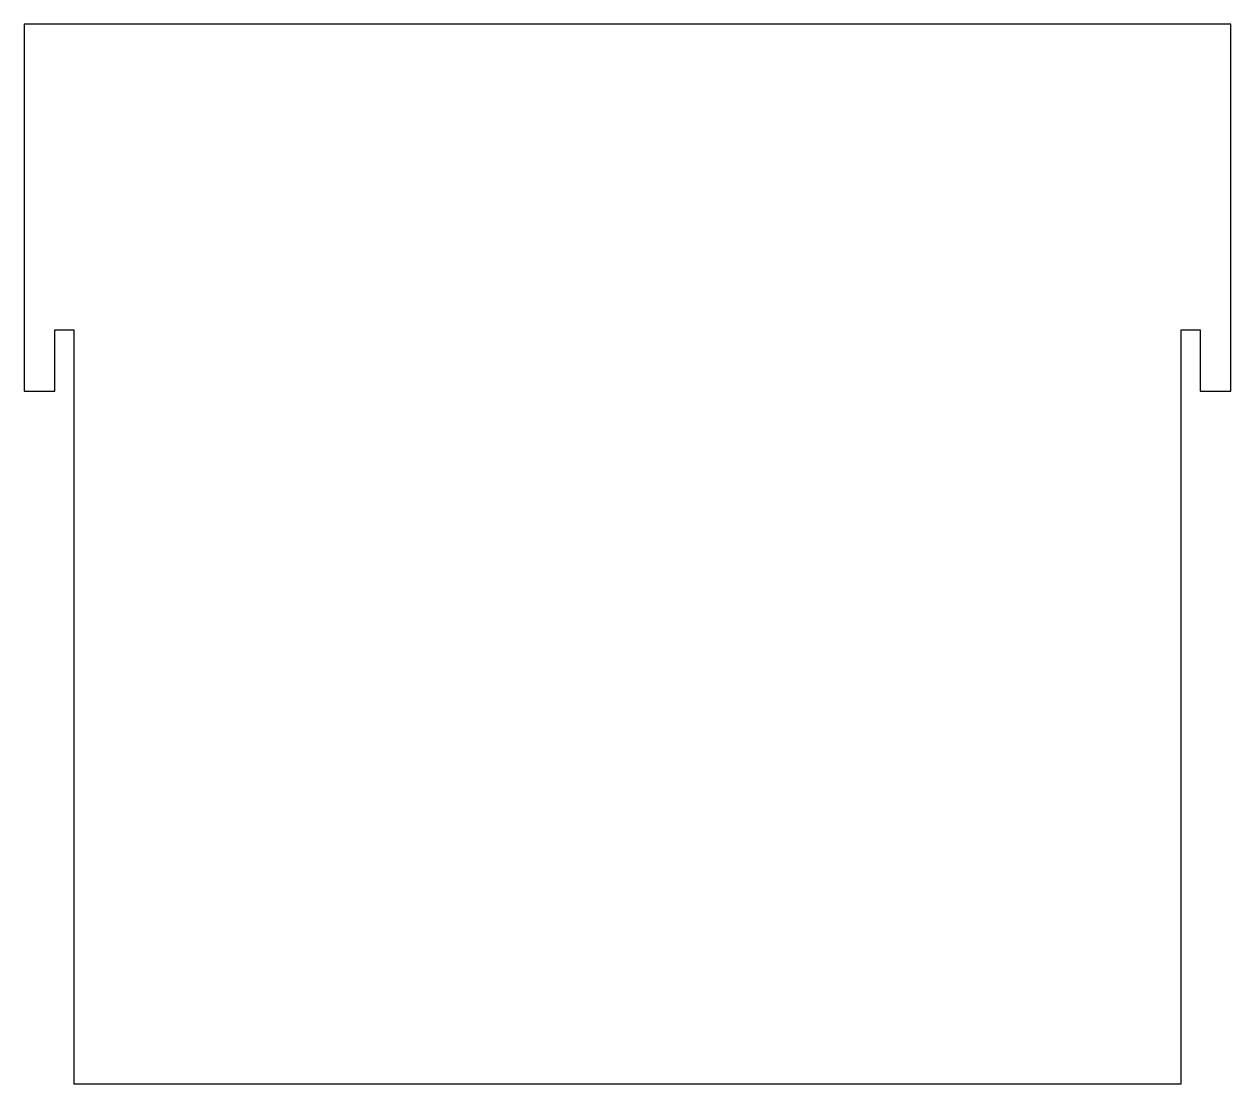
# Model space of a CAD drawing. Header units: millimetres. Extents: x -99 to 99, y -87 to 87.
import ezdxf

# ---------------------------------------------------------------- set-up
doc = ezdxf.new("R2010")
doc.units = ezdxf.units.MM

msp = doc.modelspace()

# ---------------------------------------------------------------- linework, layer by layer
msp.add_lwpolyline([(98.65, 86.62), (-98.65, 86.62), (-98.65, 26.62), (-93.65, 26.62), (-93.65, 36.62), (-90.5, 36.62), (-90.5, -86.62), (90.5, -86.62), (90.5, 36.62), (93.65, 36.62), (93.65, 26.62), (98.65, 26.62)], close=True)

doc.saveas('drawing.dxf')
